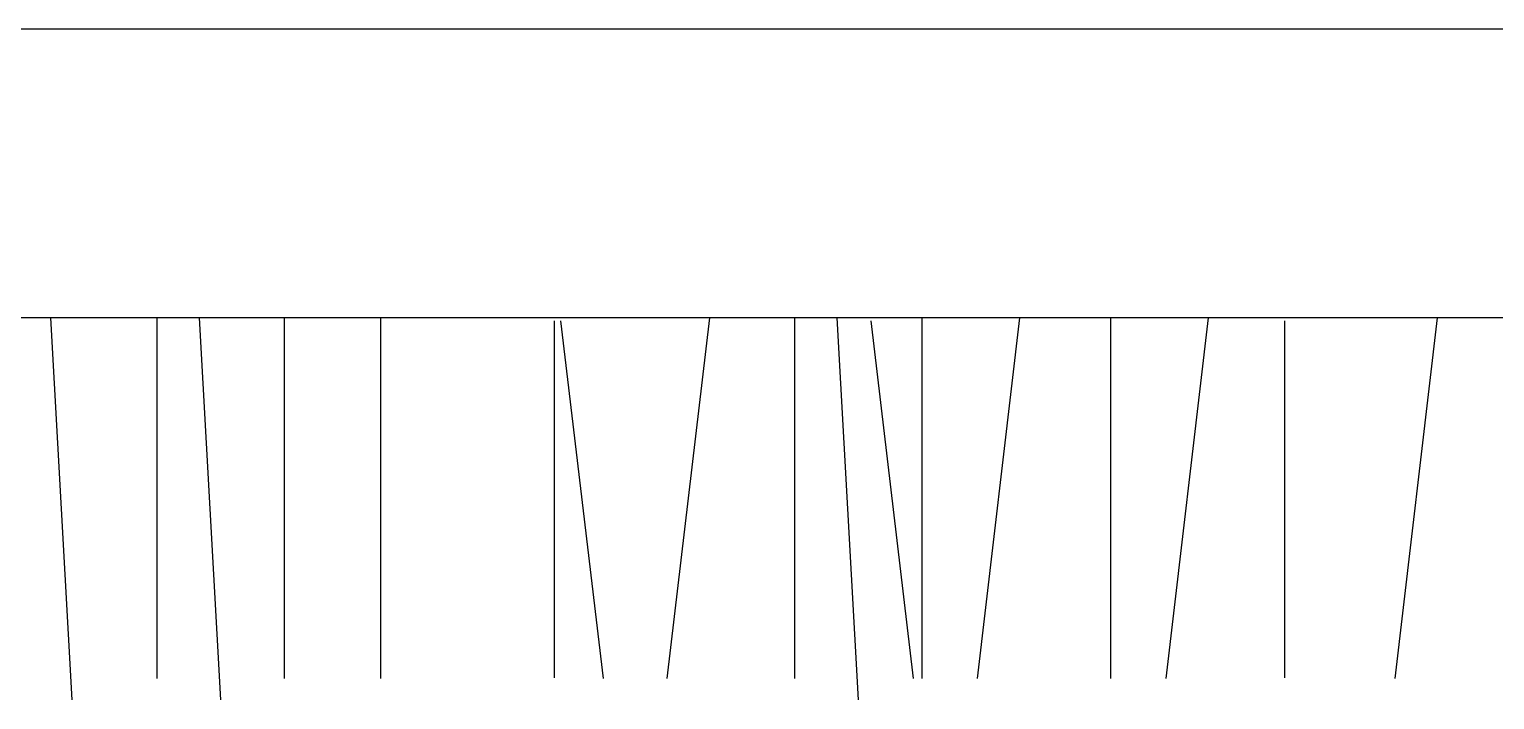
# Model space of a CAD drawing. Header units: millimetres. Extents: x -37 to 8970, y -2 to 4773.
# Drawn here: x 8428.3 to 8779.4, y 38.5 to 199.1 of the extents above; entities that cross this region are included whole.
import ezdxf

# ---------------------------------------------------------------- set-up
doc = ezdxf.new("R2010")
doc.units = ezdxf.units.MM

msp = doc.modelspace()

# ---------------------------------------------------------------- linework, layer by layer
at = {"color": 18, "true_color": 0x000000}
for p, q in [((8809.53, 199.09), (7404.08, 199.09)), ((8878.65, 129.97), (7334.96, 129.97)), ((8433.37, 129.97), (8438.46, 38.5)), ((8458.83, 129.97), (8458.83, 43.58)), ((8469.01, 129.97), (8474.11, 38.5)), ((8489.38, 129.97), (8489.38, 43.58)), ((8512.4, 129.97), (8512.4, 43.58)), ((8591.24, 129.97), (8581.05, 43.58)), ((8611.6, 129.97), (8611.6, 43.58)), ((8621.79, 129.97), (8626.88, 38.5)), ((8642.15, 129.97), (8642.15, 43.58)), ((8665.57, 129.97), (8655.39, 43.58)), ((8687.38, 129.97), (8687.38, 43.58)), ((8710.8, 129.97), (8700.62, 43.58)), ((8765.66, 129.97), (8755.48, 43.58)), ((8554.05, 129.27), (8554.05, 43.73)), ((8555.59, 129.27), (8565.77, 43.58)), ((8629.93, 129.27), (8640.11, 43.58)), ((8729.02, 129.27), (8729.02, 43.73))]:
    msp.add_line(p, q, dxfattribs=at)

doc.saveas('drawing.dxf')
